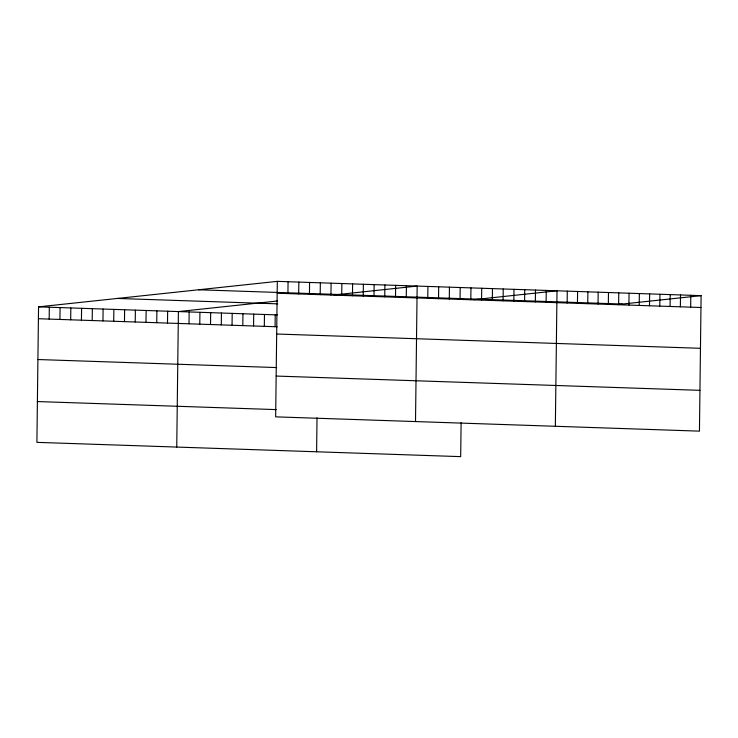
<?xml version="1.0" encoding="UTF-8"?>
<svg xmlns="http://www.w3.org/2000/svg" width="738" height="738" viewBox="0 0 738 738"><rect width="100%" height="100%" fill="white"/><g stroke="black" fill="none" stroke-linecap="round" stroke-linejoin="round"><path stroke-width="1.11" d="M277.313 281.363L275.661 416.85L699.449 431.14L701.1 295.643L277.313 281.363L38.551 306.86L36.9 442.357L460.687 456.637L461.102 422.643M49.169 319.084L49.317 307.229M59.926 319.453L60.073 307.589M70.682 319.812L70.83 307.949M81.438 320.172L81.586 308.318M92.195 320.541L92.342 308.678M102.96 320.901L103.099 309.038M113.717 321.261L113.855 309.397M124.473 321.63L124.621 309.766M135.229 321.989L135.377 310.126M145.986 322.349L146.133 310.486M156.742 322.709L156.89 310.855M167.498 323.078L167.646 311.215M176.751 447.071L178.402 311.574L277.488 300.993M189.02 323.798L189.159 311.943M199.777 324.166L199.924 312.303M210.533 324.526L210.681 312.663M221.289 324.886L221.437 313.023M232.046 325.255L232.193 313.392M242.802 325.615L242.95 313.751M253.568 325.975L253.706 314.111M264.324 326.334L264.462 314.48M275.08 326.703L275.219 314.84M287.931 293.586L288.069 281.722M298.687 293.945L298.835 282.082M309.443 294.305L309.591 282.451M316.602 451.785L317.017 417.782M320.2 294.674L320.347 282.811M330.956 295.034L331.104 283.171M341.712 295.394L341.86 283.54M352.469 295.763L352.616 283.899M363.234 296.123L363.373 284.259M373.991 296.482L374.129 284.619M384.747 296.851L384.895 284.988M395.503 297.211L395.651 285.348M406.26 297.571L406.407 285.707M415.512 421.564L417.164 286.076L333.862 294.969M427.772 298.3L427.92 286.436M438.538 298.659L438.676 286.796M449.294 299.019L449.433 287.165M460.051 299.388L460.198 287.525M470.807 299.748L470.955 287.885M481.563 300.108L481.711 288.254M492.32 300.477L492.467 288.613M503.076 300.836L503.224 288.973M513.842 301.196L513.98 289.333M524.598 301.556L524.736 289.702M535.354 301.925L535.502 290.062M546.111 302.285L546.258 290.421M555.354 426.278L557.015 290.79L473.713 299.683M567.162 302.995L567.301 291.132M577.448 303.346L577.596 291.482M587.743 303.687L587.891 291.824M598.038 304.038L598.177 292.174M608.324 304.379L608.472 292.525M618.619 304.729L618.767 292.866M628.914 305.08L629.053 293.217M639.2 305.421L639.348 293.558M649.495 305.772L649.643 293.909M659.79 306.113L659.929 294.259M670.076 306.464L670.224 294.6M680.371 306.814L680.519 294.951M690.667 307.156L690.805 295.292M617.798 304.545L701.1 295.643M198.522 289.776L622.309 304.056M277.174 293.226L700.952 307.506M117.342 298.447L277.636 303.853M38.551 306.86L277.377 314.914M38.413 318.724L277.23 326.777M276.667 334.019L700.454 348.299M37.915 359.526L276.732 367.57M276.16 376.057L699.947 390.337M37.398 401.555L276.215 409.608"/></g></svg>
